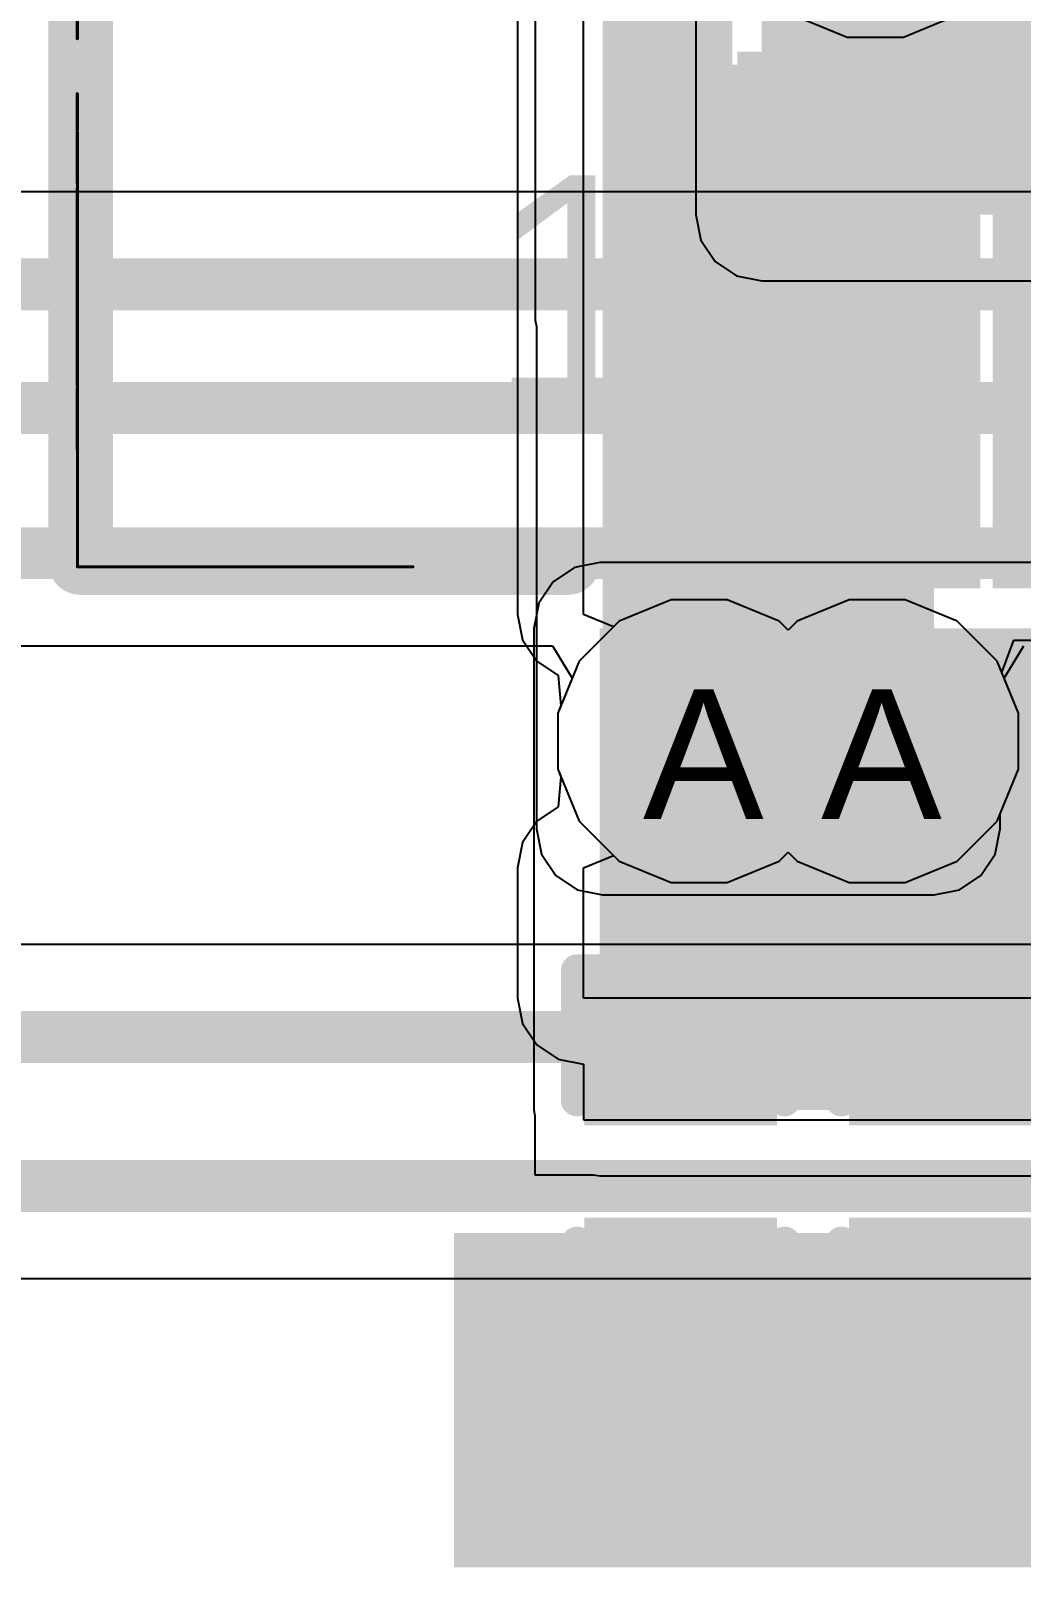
# Model space of a CAD drawing. Header units: inches. Extents: x 0 to 208, y 0 to 213.
# Drawn here: x 1.2417 to 1.3945, y 2.6492 to 2.8862 of the extents above; entities that cross this region are included whole.
import ezdxf

# ---------------------------------------------------------------- set-up
doc = ezdxf.new("R2010")
doc.units = ezdxf.units.IN
doc.header["$MEASUREMENT"] = 0
for name, color, linetype in [('Bottom Layer', 5, 'Continuous'), ('Bottom Overlay', 54, 'Continuous'), ('Bottom Paste', 16, 'Continuous'), ('Bottom Solder', 6, 'Continuous'), ('Drill Drawing', 1, 'Continuous'), ('L2_GND1', 16, 'Continuous'), ('L3_SIG1', 76, 'Continuous'), ('L4_PWR', 90, 'Continuous'), ('L5_GND2', 156, 'Continuous'), ('L6_SIG2', 130, 'Continuous'), ('L7_GND3', 216, 'Continuous'), ('Top Layer', 1, 'Continuous'), ('Top Overlay', 2, 'Continuous'), ('Top Paste', 8, 'Continuous'), ('Top Solder', 216, 'Continuous'), ('Via Holes', 16, 'Continuous')]:
    doc.layers.add(name, color=color, linetype=linetype)
doc.styles.add('Arial', font='', dxfattribs={"height": 0.2})
doc.styles.get('Arial').set_extended_font_data('Arial')

# ---------------------------------------------------------------- blocks, each defined once
blk = doc.blocks.new('AS0B826_S78B_7H_8')
at = {"layer": 'Top Layer'}
for points in [[(-1.58169, 0.75319), (-1.56791, 0.75319), (-1.56791, 0.67445), (-1.58169, 0.67445)], [(-1.56201, 0.75319), (-1.54823, 0.75319), (-1.54823, 0.67445), (-1.56201, 0.67445)], [(-1.54232, 0.75319), (-1.52854, 0.75319), (-1.52854, 0.67445), (-1.54232, 0.67445)], [(-1.52263, 0.75319), (-1.50885, 0.75319), (-1.50885, 0.67445), (-1.52263, 0.67445)]]:
    blk.add_hatch(color=1, dxfattribs=at).paths.add_polyline_path(points)
at = {"layer": 'Top Paste'}
for points in [[(-1.58169, 0.75319), (-1.56791, 0.75319), (-1.56791, 0.67445), (-1.58169, 0.67445)], [(-1.56201, 0.75319), (-1.54823, 0.75319), (-1.54823, 0.67445), (-1.56201, 0.67445)], [(-1.54232, 0.75319), (-1.52854, 0.75319), (-1.52854, 0.67445), (-1.54232, 0.67445)], [(-1.52263, 0.75319), (-1.50885, 0.75319), (-1.50885, 0.67445), (-1.52263, 0.67445)]]:
    blk.add_hatch(color=8, dxfattribs=at).paths.add_polyline_path(points)
at = {"layer": 'Top Solder'}
for points in [[(-1.58369, 0.75519), (-1.56591, 0.75519), (-1.56591, 0.67245), (-1.58369, 0.67245)], [(-1.56401, 0.75519), (-1.54623, 0.75519), (-1.54623, 0.67245), (-1.56401, 0.67245)], [(-1.54432, 0.75519), (-1.52654, 0.75519), (-1.52654, 0.67245), (-1.54432, 0.67245)], [(-1.52463, 0.75519), (-1.50685, 0.75519), (-1.50685, 0.67245), (-1.52463, 0.67245)]]:
    blk.add_hatch(color=216, dxfattribs=at).paths.add_polyline_path(points)
at = {"layer": 'Top Overlay'}
for points in [[(-1.66535, 0.67642, 0.01, 0.01, 0), (-1.66535, 0.77067, 0.01, 0.01, 0)], [(-1.66586, 0.75722, 0.0005, 0.0005, 0), (-1.66586, 0.76455, 0.0005, 0.0005, 0)], [(-1.66586, 0.74735, 0.0005, 0.0005, 0), (-1.66586, 0.7487, 0.0005, 0.0005, 0)], [(-1.66586, 0.74321, 0.0005, 0.0005, 0), (-1.66586, 0.74735, 0.0005, 0.0005, 0)], [(-1.66586, 0.7431, 0.0005, 0.0005, 0), (-1.66586, 0.74321, 0.0005, 0.0005, 0)], [(-1.66586, 0.74128, 0.0005, 0.0005, 0), (-1.66586, 0.74278, 0.0005, 0.0005, 0)], [(-1.66586, 0.73746, 0.0005, 0.0005, 0), (-1.66586, 0.74128, 0.0005, 0.0005, 0)], [(-1.66586, 0.73499, 0.0005, 0.0005, 0), (-1.66586, 0.73746, 0.0005, 0.0005, 0)], [(-1.66582, 0.67575, 0.0005, 0.0005, 0), (-1.66582, 0.7348, 0.0005, 0.0005, 0)], [(-1.66586, 0.7341, 0.0005, 0.0005, 0), (-1.66586, 0.73411, 0.0005, 0.0005, 0)], [(-1.66586, 0.73327, 0.0005, 0.0005, 0), (-1.66586, 0.7341, 0.0005, 0.0005, 0)], [(-1.66586, 0.73291, 0.0005, 0.0005, 0), (-1.66586, 0.73327, 0.0005, 0.0005, 0)], [(-1.66586, 0.72754, 0.0005, 0.0005, 0), (-1.66586, 0.73291, 0.0005, 0.0005, 0)], [(-1.66586, 0.72731, 0.0005, 0.0005, 0), (-1.66586, 0.72754, 0.0005, 0.0005, 0)], [(-1.66586, 0.72695, 0.0005, 0.0005, 0), (-1.66586, 0.72731, 0.0005, 0.0005, 0)], [(-1.66586, 0.72534, 0.0005, 0.0005, 0), (-1.66586, 0.72695, 0.0005, 0.0005, 0)], [(-1.66586, 0.72237, 0.0005, 0.0005, 0), (-1.66586, 0.72534, 0.0005, 0.0005, 0)], [(-1.66586, 0.71844, 0.0005, 0.0005, 0), (-1.66586, 0.72237, 0.0005, 0.0005, 0)], [(-1.66586, 0.71687, 0.0005, 0.0005, 0), (-1.66586, 0.71844, 0.0005, 0.0005, 0)], [(-1.66586, 0.71629, 0.0005, 0.0005, 0), (-1.66586, 0.71687, 0.0005, 0.0005, 0)], [(-1.66586, 0.71232, 0.0005, 0.0005, 0), (-1.66586, 0.71629, 0.0005, 0.0005, 0)], [(-1.66586, 0.71089, 0.0005, 0.0005, 0), (-1.66586, 0.71232, 0.0005, 0.0005, 0)], [(-1.66586, 0.70692, 0.0005, 0.0005, 0), (-1.66586, 0.71089, 0.0005, 0.0005, 0)], [(-1.66586, 0.7054, 0.0005, 0.0005, 0), (-1.66586, 0.70692, 0.0005, 0.0005, 0)], [(-1.66586, 0.70383, 0.0005, 0.0005, 0), (-1.66586, 0.7054, 0.0005, 0.0005, 0)], [(-1.66586, 0.69929, 0.0005, 0.0005, 0), (-1.66586, 0.70325, 0.0005, 0.0005, 0)], [(-1.66586, 0.69785, 0.0005, 0.0005, 0), (-1.66586, 0.69929, 0.0005, 0.0005, 0)], [(-1.66586, 0.69389, 0.0005, 0.0005, 0), (-1.66586, 0.69785, 0.0005, 0.0005, 0)], [(-1.66535, 0.67642, 0.01, 0.01, 0), (-1.5902, 0.67642, 0.01, 0.01, 0)], [(-1.66582, 0.67575, 0.0005, 0.0005, 0), (-1.6141, 0.67575, 0.0005, 0.0005, 0)]]:
    blk.add_lwpolyline(points, format="xyseb", dxfattribs=at)
for points in [[(-1.66599, 0.75722, 0.00025, 0.00025, 1), (-1.66574, 0.75722, 0.00025, 0.00025, 1)], [(-1.66599, 0.7487, 0.00025, 0.00025, 1), (-1.66574, 0.7487, 0.00025, 0.00025, 1)], [(-1.66599, 0.74735, 0.00025, 0.00025, 1), (-1.66574, 0.74735, 0.00025, 0.00025, 1)], [(-1.66599, 0.74735, 0.00025, 0.00025, 1), (-1.66574, 0.74735, 0.00025, 0.00025, 1)], [(-1.66599, 0.74321, 0.00025, 0.00025, 1), (-1.66574, 0.74321, 0.00025, 0.00025, 1)], [(-1.66599, 0.74321, 0.00025, 0.00025, 1), (-1.66574, 0.74321, 0.00025, 0.00025, 1)], [(-1.66599, 0.7431, 0.00025, 0.00025, 1), (-1.66574, 0.7431, 0.00025, 0.00025, 1)], [(-1.66599, 0.74278, 0.00025, 0.00025, 1), (-1.66574, 0.74278, 0.00025, 0.00025, 1)], [(-1.66599, 0.74128, 0.00025, 0.00025, 1), (-1.66574, 0.74128, 0.00025, 0.00025, 1)], [(-1.66599, 0.74128, 0.00025, 0.00025, 1), (-1.66574, 0.74128, 0.00025, 0.00025, 1)], [(-1.66599, 0.73746, 0.00025, 0.00025, 1), (-1.66574, 0.73746, 0.00025, 0.00025, 1)], [(-1.66599, 0.73746, 0.00025, 0.00025, 1), (-1.66574, 0.73746, 0.00025, 0.00025, 1)], [(-1.66599, 0.73499, 0.00025, 0.00025, 1), (-1.66574, 0.73499, 0.00025, 0.00025, 1)], [(-1.66595, 0.7348, 0.00025, 0.00025, 1), (-1.6657, 0.7348, 0.00025, 0.00025, 1)], [(-1.66599, 0.73411, 0.00025, 0.00025, 1), (-1.66574, 0.73411, 0.00025, 0.00025, 1)], [(-1.66599, 0.7341, 0.00025, 0.00025, 1), (-1.66574, 0.7341, 0.00025, 0.00025, 1)], [(-1.66599, 0.7341, 0.00025, 0.00025, 1), (-1.66574, 0.7341, 0.00025, 0.00025, 1)], [(-1.66599, 0.73327, 0.00025, 0.00025, 1), (-1.66574, 0.73327, 0.00025, 0.00025, 1)], [(-1.66599, 0.73327, 0.00025, 0.00025, 1), (-1.66574, 0.73327, 0.00025, 0.00025, 1)], [(-1.66599, 0.73291, 0.00025, 0.00025, 1), (-1.66574, 0.73291, 0.00025, 0.00025, 1)], [(-1.66599, 0.73291, 0.00025, 0.00025, 1), (-1.66574, 0.73291, 0.00025, 0.00025, 1)], [(-1.66599, 0.72754, 0.00025, 0.00025, 1), (-1.66574, 0.72754, 0.00025, 0.00025, 1)], [(-1.66599, 0.72754, 0.00025, 0.00025, 1), (-1.66574, 0.72754, 0.00025, 0.00025, 1)], [(-1.66599, 0.72731, 0.00025, 0.00025, 1), (-1.66574, 0.72731, 0.00025, 0.00025, 1)], [(-1.66599, 0.72731, 0.00025, 0.00025, 1), (-1.66574, 0.72731, 0.00025, 0.00025, 1)], [(-1.66599, 0.72695, 0.00025, 0.00025, 1), (-1.66574, 0.72695, 0.00025, 0.00025, 1)], [(-1.66599, 0.72695, 0.00025, 0.00025, 1), (-1.66574, 0.72695, 0.00025, 0.00025, 1)], [(-1.66599, 0.72534, 0.00025, 0.00025, 1), (-1.66574, 0.72534, 0.00025, 0.00025, 1)], [(-1.66599, 0.72534, 0.00025, 0.00025, 1), (-1.66574, 0.72534, 0.00025, 0.00025, 1)], [(-1.66599, 0.72237, 0.00025, 0.00025, 1), (-1.66574, 0.72237, 0.00025, 0.00025, 1)], [(-1.66599, 0.72237, 0.00025, 0.00025, 1), (-1.66574, 0.72237, 0.00025, 0.00025, 1)], [(-1.66599, 0.71844, 0.00025, 0.00025, 1), (-1.66574, 0.71844, 0.00025, 0.00025, 1)], [(-1.66599, 0.71844, 0.00025, 0.00025, 1), (-1.66574, 0.71844, 0.00025, 0.00025, 1)], [(-1.66599, 0.71687, 0.00025, 0.00025, 1), (-1.66574, 0.71687, 0.00025, 0.00025, 1)], [(-1.66599, 0.71687, 0.00025, 0.00025, 1), (-1.66574, 0.71687, 0.00025, 0.00025, 1)], [(-1.66599, 0.71629, 0.00025, 0.00025, 1), (-1.66574, 0.71629, 0.00025, 0.00025, 1)], [(-1.66599, 0.71629, 0.00025, 0.00025, 1), (-1.66574, 0.71629, 0.00025, 0.00025, 1)], [(-1.66599, 0.71232, 0.00025, 0.00025, 1), (-1.66574, 0.71232, 0.00025, 0.00025, 1)], [(-1.66599, 0.71232, 0.00025, 0.00025, 1), (-1.66574, 0.71232, 0.00025, 0.00025, 1)], [(-1.66599, 0.71089, 0.00025, 0.00025, 1), (-1.66574, 0.71089, 0.00025, 0.00025, 1)], [(-1.66599, 0.71089, 0.00025, 0.00025, 1), (-1.66574, 0.71089, 0.00025, 0.00025, 1)], [(-1.66599, 0.70692, 0.00025, 0.00025, 1), (-1.66574, 0.70692, 0.00025, 0.00025, 1)], [(-1.66599, 0.70692, 0.00025, 0.00025, 1), (-1.66574, 0.70692, 0.00025, 0.00025, 1)], [(-1.66599, 0.7054, 0.00025, 0.00025, 1), (-1.66574, 0.7054, 0.00025, 0.00025, 1)], [(-1.66599, 0.7054, 0.00025, 0.00025, 1), (-1.66574, 0.7054, 0.00025, 0.00025, 1)], [(-1.66599, 0.70383, 0.00025, 0.00025, 1), (-1.66574, 0.70383, 0.00025, 0.00025, 1)], [(-1.66599, 0.70325, 0.00025, 0.00025, 1), (-1.66574, 0.70325, 0.00025, 0.00025, 1)], [(-1.66599, 0.69929, 0.00025, 0.00025, 1), (-1.66574, 0.69929, 0.00025, 0.00025, 1)], [(-1.66599, 0.69929, 0.00025, 0.00025, 1), (-1.66574, 0.69929, 0.00025, 0.00025, 1)], [(-1.66599, 0.69785, 0.00025, 0.00025, 1), (-1.66574, 0.69785, 0.00025, 0.00025, 1)], [(-1.66599, 0.69785, 0.00025, 0.00025, 1), (-1.66574, 0.69785, 0.00025, 0.00025, 1)], [(-1.66599, 0.69389, 0.00025, 0.00025, 1), (-1.66574, 0.69389, 0.00025, 0.00025, 1)], [(-1.66785, 0.67642, 0.005, 0.005, 1), (-1.66285, 0.67642, 0.005, 0.005, 1)], [(-1.66785, 0.67642, 0.005, 0.005, 1), (-1.66285, 0.67642, 0.005, 0.005, 1)], [(-1.5927, 0.67642, 0.005, 0.005, 1), (-1.5877, 0.67642, 0.005, 0.005, 1)], [(-1.66595, 0.67575, 0.00025, 0.00025, 1), (-1.6657, 0.67575, 0.00025, 0.00025, 1)], [(-1.66595, 0.67575, 0.00025, 0.00025, 1), (-1.6657, 0.67575, 0.00025, 0.00025, 1)], [(-1.61423, 0.67575, 0.00025, 0.00025, 1), (-1.61398, 0.67575, 0.00025, 0.00025, 1)]]:
    blk.add_lwpolyline(points, format="xyseb", close=True, dxfattribs=at)
at = {"layer": 'Top Overlay', "style": 'Arial'}
blk.add_text('1', height=0.035, dxfattribs=at).set_placement((-1.60255, 0.70111))
blk = doc.blocks.new('CAP_0402_B_615')
at = {"layer": 'Bottom Layer'}
for points in [[(-0.0095, 0.0125), (-0.0095, -0.0125), (-0.0275, -0.0125), (-0.0275, 0.0125)], [(0.0275, 0.0125), (0.0275, -0.0125), (0.0095, -0.0125), (0.0095, 0.0125)]]:
    blk.add_hatch(color=5, dxfattribs=at).paths.add_polyline_path(points)
at = {"layer": 'Bottom Paste'}
for points in [[(-0.0095, 0.0125), (-0.0095, -0.0125), (-0.0275, -0.0125), (-0.0275, 0.0125)], [(0.0275, 0.0125), (0.0275, -0.0125), (0.0095, -0.0125), (0.0095, 0.0125)]]:
    blk.add_hatch(color=16, dxfattribs=at).paths.add_polyline_path(points)
at = {"layer": 'Bottom Solder'}
for points in [[(-0.00714, 0.01486), (-0.00714, -0.01486), (-0.02986, -0.01486), (-0.02986, 0.01486)], [(0.02986, 0.01486), (0.02986, -0.01486), (0.00714, -0.01486), (0.00714, 0.01486)]]:
    blk.add_hatch(color=6, dxfattribs=at).paths.add_polyline_path(points)
at = {"layer": 'Bottom Overlay'}
for points in [[(-0.031, 0.016, 0.005, 0.005, 0), (-0.031, -0.016, 0.005, 0.005, 0)], [(-0.031, 0.016, 0.005, 0.005, 0), (-0.011, 0.016, 0.005, 0.005, 0)], [(0.011, 0.016, 0.005, 0.005, 0), (0.031, 0.016, 0.005, 0.005, 0)], [(0.031, 0.016, 0.005, 0.005, 0), (0.031, -0.016, 0.005, 0.005, 0)], [(-0.031, -0.016, 0.005, 0.005, 0), (-0.011, -0.016, 0.005, 0.005, 0)], [(0.011, -0.016, 0.005, 0.005, 0), (0.031, -0.016, 0.005, 0.005, 0)]]:
    blk.add_lwpolyline(points, format="xyseb", dxfattribs=at)
for points in [[(-0.03225, 0.016, 0.0025, 0.0025, 1), (-0.02975, 0.016, 0.0025, 0.0025, 1)], [(-0.03225, 0.016, 0.0025, 0.0025, 1), (-0.02975, 0.016, 0.0025, 0.0025, 1)], [(-0.01225, 0.016, 0.0025, 0.0025, 1), (-0.00975, 0.016, 0.0025, 0.0025, 1)], [(0.00975, 0.016, 0.0025, 0.0025, 1), (0.01225, 0.016, 0.0025, 0.0025, 1)], [(0.02975, 0.016, 0.0025, 0.0025, 1), (0.03225, 0.016, 0.0025, 0.0025, 1)], [(0.02975, 0.016, 0.0025, 0.0025, 1), (0.03225, 0.016, 0.0025, 0.0025, 1)], [(-0.03225, -0.016, 0.0025, 0.0025, 1), (-0.02975, -0.016, 0.0025, 0.0025, 1)], [(-0.03225, -0.016, 0.0025, 0.0025, 1), (-0.02975, -0.016, 0.0025, 0.0025, 1)], [(-0.01225, -0.016, 0.0025, 0.0025, 1), (-0.00975, -0.016, 0.0025, 0.0025, 1)], [(0.00975, -0.016, 0.0025, 0.0025, 1), (0.01225, -0.016, 0.0025, 0.0025, 1)], [(0.02975, -0.016, 0.0025, 0.0025, 1), (0.03225, -0.016, 0.0025, 0.0025, 1)], [(0.02975, -0.016, 0.0025, 0.0025, 1), (0.03225, -0.016, 0.0025, 0.0025, 1)]]:
    blk.add_lwpolyline(points, format="xyseb", close=True, dxfattribs=at)
blk = doc.blocks.new('CAP_0402_B_617')
at = {"layer": 'Bottom Layer'}
for points in [[(-0.0095, 0.0125), (-0.0095, -0.0125), (-0.0275, -0.0125), (-0.0275, 0.0125)], [(0.0275, 0.0125), (0.0275, -0.0125), (0.0095, -0.0125), (0.0095, 0.0125)]]:
    blk.add_hatch(color=5, dxfattribs=at).paths.add_polyline_path(points)
at = {"layer": 'Bottom Paste'}
for points in [[(-0.0095, 0.0125), (-0.0095, -0.0125), (-0.0275, -0.0125), (-0.0275, 0.0125)], [(0.0275, 0.0125), (0.0275, -0.0125), (0.0095, -0.0125), (0.0095, 0.0125)]]:
    blk.add_hatch(color=16, dxfattribs=at).paths.add_polyline_path(points)
at = {"layer": 'Bottom Solder'}
for points in [[(-0.00714, 0.01486), (-0.00714, -0.01486), (-0.02986, -0.01486), (-0.02986, 0.01486)], [(0.02986, 0.01486), (0.02986, -0.01486), (0.00714, -0.01486), (0.00714, 0.01486)]]:
    blk.add_hatch(color=6, dxfattribs=at).paths.add_polyline_path(points)
at = {"layer": 'Bottom Overlay'}
for points in [[(-0.031, 0.016, 0.005, 0.005, 0), (-0.031, -0.016, 0.005, 0.005, 0)], [(-0.031, 0.016, 0.005, 0.005, 0), (-0.011, 0.016, 0.005, 0.005, 0)], [(0.011, 0.016, 0.005, 0.005, 0), (0.031, 0.016, 0.005, 0.005, 0)], [(0.031, 0.016, 0.005, 0.005, 0), (0.031, -0.016, 0.005, 0.005, 0)], [(-0.031, -0.016, 0.005, 0.005, 0), (-0.011, -0.016, 0.005, 0.005, 0)], [(0.011, -0.016, 0.005, 0.005, 0), (0.031, -0.016, 0.005, 0.005, 0)]]:
    blk.add_lwpolyline(points, format="xyseb", dxfattribs=at)
for points in [[(-0.03225, 0.016, 0.0025, 0.0025, 1), (-0.02975, 0.016, 0.0025, 0.0025, 1)], [(-0.03225, 0.016, 0.0025, 0.0025, 1), (-0.02975, 0.016, 0.0025, 0.0025, 1)], [(-0.01225, 0.016, 0.0025, 0.0025, 1), (-0.00975, 0.016, 0.0025, 0.0025, 1)], [(0.00975, 0.016, 0.0025, 0.0025, 1), (0.01225, 0.016, 0.0025, 0.0025, 1)], [(0.02975, 0.016, 0.0025, 0.0025, 1), (0.03225, 0.016, 0.0025, 0.0025, 1)], [(0.02975, 0.016, 0.0025, 0.0025, 1), (0.03225, 0.016, 0.0025, 0.0025, 1)], [(-0.03225, -0.016, 0.0025, 0.0025, 1), (-0.02975, -0.016, 0.0025, 0.0025, 1)], [(-0.03225, -0.016, 0.0025, 0.0025, 1), (-0.02975, -0.016, 0.0025, 0.0025, 1)], [(-0.01225, -0.016, 0.0025, 0.0025, 1), (-0.00975, -0.016, 0.0025, 0.0025, 1)], [(0.00975, -0.016, 0.0025, 0.0025, 1), (0.01225, -0.016, 0.0025, 0.0025, 1)], [(0.02975, -0.016, 0.0025, 0.0025, 1), (0.03225, -0.016, 0.0025, 0.0025, 1)], [(0.02975, -0.016, 0.0025, 0.0025, 1), (0.03225, -0.016, 0.0025, 0.0025, 1)]]:
    blk.add_lwpolyline(points, format="xyseb", close=True, dxfattribs=at)

msp = doc.modelspace()

# ---------------------------------------------------------------- hatches: boundary and pattern name
at = {"layer": 'Bottom Layer'}
for points in [[(1.46364, 2.9137), (1.3545, 2.9137), (1.3545, 2.85781), (1.46364, 2.85781)], [(1.3295, 2.71975), (1.43593, 2.71975), (1.43593, 2.794), (1.3295, 2.794)], [(1.307, 2.64921), (1.5695, 2.64921), (1.5695, 2.70075), (1.307, 2.70075)]]:
    msp.add_hatch(color=5, dxfattribs=at).paths.add_polyline_path(points)
h = msp.add_hatch(color=5, dxfattribs=at)
edge = h.paths.add_edge_path()
edge.add_arc((1.34483, 2.77662), 0.01181, 0, 360)
h = msp.add_hatch(color=5, dxfattribs=at)
edge = h.paths.add_edge_path()
edge.add_arc((1.37231, 2.77662), 0.01181, 0, 360)
at = {"layer": 'L2_GND1'}
h = msp.add_hatch(color=16, dxfattribs=at)
edge = h.paths.add_edge_path()
edge.add_arc((1.34483, 2.77662), 0.01181, 0, 360)
h = msp.add_hatch(color=16, dxfattribs=at)
edge = h.paths.add_edge_path()
edge.add_arc((1.37231, 2.77662), 0.01181, 0, 360)
at = {"layer": 'L3_SIG1'}
h = msp.add_hatch(color=76, dxfattribs=at)
edge = h.paths.add_edge_path()
edge.add_arc((1.34483, 2.77662), 0.01181, 0, 360)
h = msp.add_hatch(color=76, dxfattribs=at)
edge = h.paths.add_edge_path()
edge.add_arc((1.37231, 2.77662), 0.01181, 0, 360)
at = {"layer": 'L4_PWR'}
h = msp.add_hatch(color=90, dxfattribs=at)
edge = h.paths.add_edge_path()
edge.add_arc((1.34483, 2.77662), 0.01181, 0, 360)
h = msp.add_hatch(color=90, dxfattribs=at)
edge = h.paths.add_edge_path()
edge.add_arc((1.37231, 2.77662), 0.01181, 0, 360)
at = {"layer": 'L5_GND2'}
h = msp.add_hatch(color=156, dxfattribs=at)
edge = h.paths.add_edge_path()
edge.add_arc((1.34483, 2.77662), 0.01181, 0, 360)
h = msp.add_hatch(color=156, dxfattribs=at)
edge = h.paths.add_edge_path()
edge.add_arc((1.37231, 2.77662), 0.01181, 0, 360)
at = {"layer": 'L6_SIG2'}
h = msp.add_hatch(color=130, dxfattribs=at)
edge = h.paths.add_edge_path()
edge.add_arc((1.34483, 2.77662), 0.01181, 0, 360)
h = msp.add_hatch(color=130, dxfattribs=at)
edge = h.paths.add_edge_path()
edge.add_arc((1.37231, 2.77662), 0.01181, 0, 360)
at = {"layer": 'L7_GND3'}
h = msp.add_hatch(color=216, dxfattribs=at)
edge = h.paths.add_edge_path()
edge.add_arc((1.34483, 2.77662), 0.01181, 0, 360)
h = msp.add_hatch(color=216, dxfattribs=at)
edge = h.paths.add_edge_path()
edge.add_arc((1.37231, 2.77662), 0.01181, 0, 360)
at = {"layer": 'Top Layer'}
msp.add_hatch(color=1, dxfattribs=at).paths.add_polyline_path([(1.32994, 2.76309), (1.38109, 2.76309), (1.38109, 2.88094), (1.32994, 2.88094)])
h = msp.add_hatch(color=1, dxfattribs=at)
edge = h.paths.add_edge_path()
edge.add_arc((1.34483, 2.77662), 0.01181, 0, 360)
h = msp.add_hatch(color=1, dxfattribs=at)
edge = h.paths.add_edge_path()
edge.add_arc((1.37231, 2.77662), 0.01181, 0, 360)
at = {"layer": 'Via Holes'}
h = msp.add_hatch(color=7, dxfattribs=at)
edge = h.paths.add_edge_path()
edge.add_arc((1.34483, 2.77662), 0.00591, 0, 360)
h = msp.add_hatch(color=7, dxfattribs=at)
edge = h.paths.add_edge_path()
edge.add_arc((1.37231, 2.77662), 0.00591, 0, 360)

# ---------------------------------------------------------------- linework, layer by layer
at = {"layer": 'Bottom Layer'}
for p, q in [((1.3443, 2.9137), (1.3443, 2.85781)), ((1.3443, 2.85781), (1.34508, 2.85391)), ((1.34508, 2.85391), (1.34729, 2.8506)), ((1.34729, 2.8506), (1.3506, 2.84839)), ((1.3506, 2.84839), (1.3545, 2.84762)), ((1.3545, 2.84762), (1.46364, 2.84762)), ((1.3295, 2.8042), (1.3256, 2.80342)), ((1.43593, 2.8042), (1.3295, 2.8042)), ((1.32229, 2.80121), (1.32008, 2.7979)), ((1.3256, 2.80342), (1.32229, 2.80121)), ((1.32008, 2.7979), (1.3193, 2.794)), ((1.3193, 2.794), (1.3193, 2.71975)), ((1.3193, 2.71975), (1.3195, 2.71877)), ((1.3195, 2.71877), (1.3195, 2.70975)), ((1.3195, 2.70975), (1.32851, 2.70975)), ((1.32851, 2.70975), (1.3295, 2.70956)), ((1.3295, 2.70956), (1.43309, 2.70956))]:
    msp.add_line(p, q, dxfattribs=at)
at = {"layer": 'L2_GND1'}
for p, q in [((1.35965, 2.88851), (1.36766, 2.88519)), ((1.37634, 2.88519), (1.38435, 2.88851)), ((1.36766, 2.88519), (1.37634, 2.88519)), ((1.34049, 2.79843), (1.33247, 2.79511)), ((1.34916, 2.79843), (1.34049, 2.79843)), ((1.35718, 2.79511), (1.34916, 2.79843)), ((1.36797, 2.79843), (1.35995, 2.79511)), ((1.37664, 2.79843), (1.36797, 2.79843)), ((1.38466, 2.79511), (1.37664, 2.79843)), ((1.33247, 2.79511), (1.32634, 2.78897)), ((1.35857, 2.79372), (1.35718, 2.79511)), ((1.35995, 2.79511), (1.35857, 2.79372)), ((1.3908, 2.78897), (1.38466, 2.79511)), ((1.32634, 2.78897), (1.32301, 2.78095)), ((1.39412, 2.78095), (1.3908, 2.78897)), ((1.32301, 2.78095), (1.32301, 2.77228)), ((1.39412, 2.77228), (1.39412, 2.78095)), ((1.32301, 2.77228), (1.32634, 2.76426)), ((1.3908, 2.76426), (1.39412, 2.77228)), ((1.32634, 2.76426), (1.33247, 2.75813)), ((1.38466, 2.75813), (1.3908, 2.76426)), ((1.35718, 2.75813), (1.35857, 2.75951)), ((1.35857, 2.75951), (1.35995, 2.75813)), ((1.33247, 2.75813), (1.34049, 2.75481)), ((1.34916, 2.75481), (1.35718, 2.75813)), ((1.35995, 2.75813), (1.36797, 2.75481)), ((1.37664, 2.75481), (1.38466, 2.75813)), ((1.34049, 2.75481), (1.34916, 2.75481)), ((1.36797, 2.75481), (1.37664, 2.75481))]:
    msp.add_line(p, q, dxfattribs=at)
at = {"layer": 'L3_SIG1'}
for p, q in [((1.35965, 2.88851), (1.36766, 2.88519)), ((1.37634, 2.88519), (1.38435, 2.88851)), ((1.36766, 2.88519), (1.37634, 2.88519)), ((1.80016, 2.86134), (0.59185, 2.86134)), ((0.66265, 2.79135), (1.32218, 2.79135)), ((1.32218, 2.79135), (1.32525, 2.78635)), ((1.39188, 2.78635), (1.39495, 2.79135)), ((1.32525, 2.78635), (1.32301, 2.78095)), ((1.39412, 2.78095), (1.39188, 2.78635)), ((1.32301, 2.78095), (1.32301, 2.77228)), ((1.39412, 2.77228), (1.39412, 2.78095)), ((1.32301, 2.77228), (1.32634, 2.76426)), ((1.3908, 2.76426), (1.39412, 2.77228)), ((1.32634, 2.76426), (1.33247, 2.75813)), ((1.38466, 2.75813), (1.3908, 2.76426)), ((1.35718, 2.75813), (1.35857, 2.75951)), ((1.35857, 2.75951), (1.35995, 2.75813)), ((1.33247, 2.75813), (1.34049, 2.75481)), ((1.34916, 2.75481), (1.35718, 2.75813)), ((1.35995, 2.75813), (1.36797, 2.75481)), ((1.37664, 2.75481), (1.38466, 2.75813)), ((1.34049, 2.75481), (1.34916, 2.75481)), ((1.36797, 2.75481), (1.37664, 2.75481)), ((1.56107, 2.74527), (1.14717, 2.74527)), ((0.70091, 2.69373), (1.81993, 2.69373))]:
    msp.add_line(p, q, dxfattribs=at)
for points in [[(0.58593, 2.84707, 0.008, 0.008, 0), (1.80607, 2.84707, 0.008, 0.008, 0)], [(0.562, 2.828, 0.008, 0.008, 0), (1.82193, 2.828, 0.008, 0.008, 0)], [(0.65673, 2.80562, 0.008, 0.008, 0), (2.34457, 2.80562, 0.008, 0.008, 0)], [(0.691, 2.731, 0.008, 0.008, 0), (2.398, 2.731, 0.008, 0.008, 0)], [(0.695, 2.708, 0.008, 0.008, 0), (2.424, 2.708, 0.008, 0.008, 0)]]:
    msp.add_lwpolyline(points, format="xyseb", dxfattribs=at)
at = {"layer": 'L4_PWR'}
for p, q in [((1.327, 2.79617), (1.327, 2.97169)), ((1.3168, 2.95698), (1.3168, 2.79617)), ((1.34049, 2.79843), (1.33247, 2.79511)), ((1.34916, 2.79843), (1.34049, 2.79843)), ((1.35718, 2.79511), (1.34916, 2.79843)), ((1.36797, 2.79843), (1.35995, 2.79511)), ((1.37664, 2.79843), (1.36797, 2.79843)), ((1.38466, 2.79511), (1.37664, 2.79843)), ((1.3168, 2.79617), (1.31758, 2.79227)), ((1.33162, 2.79426), (1.327, 2.79617)), ((1.33247, 2.79511), (1.33162, 2.79426)), ((1.35857, 2.79372), (1.35718, 2.79511)), ((1.35995, 2.79511), (1.35857, 2.79372)), ((1.3908, 2.78897), (1.38466, 2.79511)), ((1.31758, 2.79227), (1.31979, 2.78896)), ((1.31979, 2.78896), (1.3231, 2.78675)), ((1.39412, 2.78095), (1.3908, 2.78897)), ((1.3231, 2.78675), (1.3235, 2.78212)), ((1.3235, 2.78212), (1.32301, 2.78095)), ((1.32301, 2.78095), (1.32301, 2.77228)), ((1.39412, 2.77228), (1.39412, 2.78095)), ((1.32301, 2.77228), (1.3235, 2.77111)), ((1.3235, 2.77111), (1.3231, 2.76648)), ((1.3908, 2.76426), (1.39412, 2.77228)), ((1.3231, 2.76648), (1.31979, 2.76427)), ((1.31979, 2.76427), (1.31758, 2.76097)), ((1.38466, 2.75813), (1.3908, 2.76426)), ((1.31758, 2.76097), (1.3168, 2.75706)), ((1.327, 2.75706), (1.33162, 2.75898)), ((1.33162, 2.75898), (1.33247, 2.75813)), ((1.35718, 2.75813), (1.35857, 2.75951)), ((1.35857, 2.75951), (1.35995, 2.75813)), ((1.3168, 2.75706), (1.3168, 2.737)), ((1.327, 2.737), (1.327, 2.75706)), ((1.33247, 2.75813), (1.34049, 2.75481)), ((1.34916, 2.75481), (1.35718, 2.75813)), ((1.35995, 2.75813), (1.36797, 2.75481)), ((1.37664, 2.75481), (1.38466, 2.75813)), ((1.34049, 2.75481), (1.34916, 2.75481)), ((1.36797, 2.75481), (1.37664, 2.75481)), ((1.3168, 2.737), (1.31758, 2.7331)), ((1.444, 2.737), (1.327, 2.737)), ((1.31758, 2.7331), (1.31979, 2.72979)), ((1.31979, 2.72979), (1.3231, 2.72758)), ((1.3231, 2.72758), (1.327, 2.7268)), ((1.327, 2.7268), (1.327, 2.71824)), ((1.327, 2.71824), (1.50896, 2.71824))]:
    msp.add_line(p, q, dxfattribs=at)
at = {"layer": 'L5_GND2'}
for p, q in [((1.35965, 2.88851), (1.36766, 2.88519)), ((1.37634, 2.88519), (1.38435, 2.88851)), ((1.36766, 2.88519), (1.37634, 2.88519)), ((1.34049, 2.79843), (1.33247, 2.79511)), ((1.34916, 2.79843), (1.34049, 2.79843)), ((1.35718, 2.79511), (1.34916, 2.79843)), ((1.36797, 2.79843), (1.35995, 2.79511)), ((1.37664, 2.79843), (1.36797, 2.79843)), ((1.38466, 2.79511), (1.37664, 2.79843)), ((1.33247, 2.79511), (1.32634, 2.78897)), ((1.35857, 2.79372), (1.35718, 2.79511)), ((1.35995, 2.79511), (1.35857, 2.79372)), ((1.3908, 2.78897), (1.38466, 2.79511)), ((1.32634, 2.78897), (1.32301, 2.78095)), ((1.39412, 2.78095), (1.3908, 2.78897)), ((1.32301, 2.78095), (1.32301, 2.77228)), ((1.39412, 2.77228), (1.39412, 2.78095)), ((1.32301, 2.77228), (1.32634, 2.76426)), ((1.3908, 2.76426), (1.39412, 2.77228)), ((1.32634, 2.76426), (1.33247, 2.75813)), ((1.38466, 2.75813), (1.3908, 2.76426)), ((1.35718, 2.75813), (1.35857, 2.75951)), ((1.35857, 2.75951), (1.35995, 2.75813)), ((1.33247, 2.75813), (1.34049, 2.75481)), ((1.34916, 2.75481), (1.35718, 2.75813)), ((1.35995, 2.75813), (1.36797, 2.75481)), ((1.37664, 2.75481), (1.38466, 2.75813)), ((1.34049, 2.75481), (1.34916, 2.75481)), ((1.36797, 2.75481), (1.37664, 2.75481))]:
    msp.add_line(p, q, dxfattribs=at)
at = {"layer": 'L6_SIG2'}
for p, q in [((1.35965, 2.88851), (1.36766, 2.88519)), ((1.37634, 2.88519), (1.38435, 2.88851)), ((1.36766, 2.88519), (1.37634, 2.88519)), ((1.34049, 2.79843), (1.33247, 2.79511)), ((1.34916, 2.79843), (1.34049, 2.79843)), ((1.35718, 2.79511), (1.34916, 2.79843)), ((1.36797, 2.79843), (1.35995, 2.79511)), ((1.37664, 2.79843), (1.36797, 2.79843)), ((1.38466, 2.79511), (1.37664, 2.79843)), ((1.33247, 2.79511), (1.32634, 2.78897)), ((1.35857, 2.79372), (1.35718, 2.79511)), ((1.35995, 2.79511), (1.35857, 2.79372)), ((1.3908, 2.78897), (1.38466, 2.79511)), ((1.32634, 2.78897), (1.32301, 2.78095)), ((1.39412, 2.78095), (1.3908, 2.78897)), ((1.32301, 2.78095), (1.32301, 2.77228)), ((1.39412, 2.77228), (1.39412, 2.78095)), ((1.32301, 2.77228), (1.32634, 2.76426)), ((1.3908, 2.76426), (1.39412, 2.77228)), ((1.32634, 2.76426), (1.33247, 2.75813)), ((1.38466, 2.75813), (1.3908, 2.76426)), ((1.35718, 2.75813), (1.35857, 2.75951)), ((1.35857, 2.75951), (1.35995, 2.75813)), ((1.33247, 2.75813), (1.34049, 2.75481)), ((1.34916, 2.75481), (1.35718, 2.75813)), ((1.35995, 2.75813), (1.36797, 2.75481)), ((1.37664, 2.75481), (1.38466, 2.75813)), ((1.34049, 2.75481), (1.34916, 2.75481)), ((1.36797, 2.75481), (1.37664, 2.75481))]:
    msp.add_line(p, q, dxfattribs=at)
at = {"layer": 'L7_GND3'}
for p, q in [((1.35965, 2.88851), (1.36766, 2.88519)), ((1.37634, 2.88519), (1.38435, 2.88851)), ((1.36766, 2.88519), (1.37634, 2.88519)), ((1.34049, 2.79843), (1.33247, 2.79511)), ((1.34916, 2.79843), (1.34049, 2.79843)), ((1.35718, 2.79511), (1.34916, 2.79843)), ((1.36797, 2.79843), (1.35995, 2.79511)), ((1.37664, 2.79843), (1.36797, 2.79843)), ((1.38466, 2.79511), (1.37664, 2.79843)), ((1.33247, 2.79511), (1.32634, 2.78897)), ((1.35857, 2.79372), (1.35718, 2.79511)), ((1.35995, 2.79511), (1.35857, 2.79372)), ((1.3908, 2.78897), (1.38466, 2.79511)), ((1.32634, 2.78897), (1.32301, 2.78095)), ((1.39412, 2.78095), (1.3908, 2.78897)), ((1.32301, 2.78095), (1.32301, 2.77228)), ((1.39412, 2.77228), (1.39412, 2.78095)), ((1.32301, 2.77228), (1.32634, 2.76426)), ((1.3908, 2.76426), (1.39412, 2.77228)), ((1.32634, 2.76426), (1.33247, 2.75813)), ((1.38466, 2.75813), (1.3908, 2.76426)), ((1.35718, 2.75813), (1.35857, 2.75951)), ((1.35857, 2.75951), (1.35995, 2.75813)), ((1.33247, 2.75813), (1.34049, 2.75481)), ((1.34916, 2.75481), (1.35718, 2.75813)), ((1.35995, 2.75813), (1.36797, 2.75481)), ((1.37664, 2.75481), (1.38466, 2.75813)), ((1.34049, 2.75481), (1.34916, 2.75481)), ((1.36797, 2.75481), (1.37664, 2.75481))]:
    msp.add_line(p, q, dxfattribs=at)
at = {"layer": 'Top Layer'}
for p, q in [((1.31954, 2.95143), (1.31954, 2.84157)), ((1.31954, 2.84157), (1.31974, 2.84059)), ((1.31974, 2.84059), (1.31974, 2.76309)), ((1.39153, 2.7872), (1.39341, 2.7922)), ((1.39341, 2.7922), (1.3962, 2.7922)), ((1.39412, 2.78095), (1.39153, 2.7872)), ((1.39412, 2.77228), (1.39412, 2.78095)), ((1.39128, 2.76543), (1.39412, 2.77228)), ((1.39128, 2.76309), (1.39128, 2.76543)), ((1.31974, 2.76309), (1.32052, 2.75919)), ((1.39051, 2.75919), (1.39128, 2.76309)), ((1.32052, 2.75919), (1.32273, 2.75588)), ((1.3883, 2.75588), (1.39051, 2.75919)), ((1.32273, 2.75588), (1.32603, 2.75367)), ((1.38499, 2.75367), (1.3883, 2.75588)), ((1.32603, 2.75367), (1.32994, 2.7529)), ((1.32994, 2.7529), (1.38109, 2.7529)), ((1.38109, 2.7529), (1.38499, 2.75367))]:
    msp.add_line(p, q, dxfattribs=at)
msp.add_lwpolyline([(1.33994, 2.84157, 0.02, 0.02, 0), (1.33994, 2.95143, 0.02, 0.02, 0)], format="xyseb", dxfattribs=at)
msp.add_lwpolyline([(1.33494, 2.84157, 0.01, 0.01, 1), (1.34494, 2.84157, 0.01, 0.01, 1)], format="xyseb", close=True, dxfattribs=at)

# ---------------------------------------------------------------- block references
msp.add_blockref('AS0B826_S78B_7H_8', (2.91474, 2.12776))
at = {"rotation": 90}
for name, p in [('CAP_0402_B_617', (1.342, 2.71025)), ('CAP_0402_B_615', (1.3828, 2.71025))]:
    msp.add_blockref(name, p, dxfattribs=at)

# ---------------------------------------------------------------- texts
at = {"layer": 'Drill Drawing', "style": 'Arial'}
for p in [(1.33616, 2.76462), (1.36364, 2.76462)]:
    msp.add_text('A', height=0.02, dxfattribs=at).set_placement(p)

doc.saveas('drawing.dxf')
